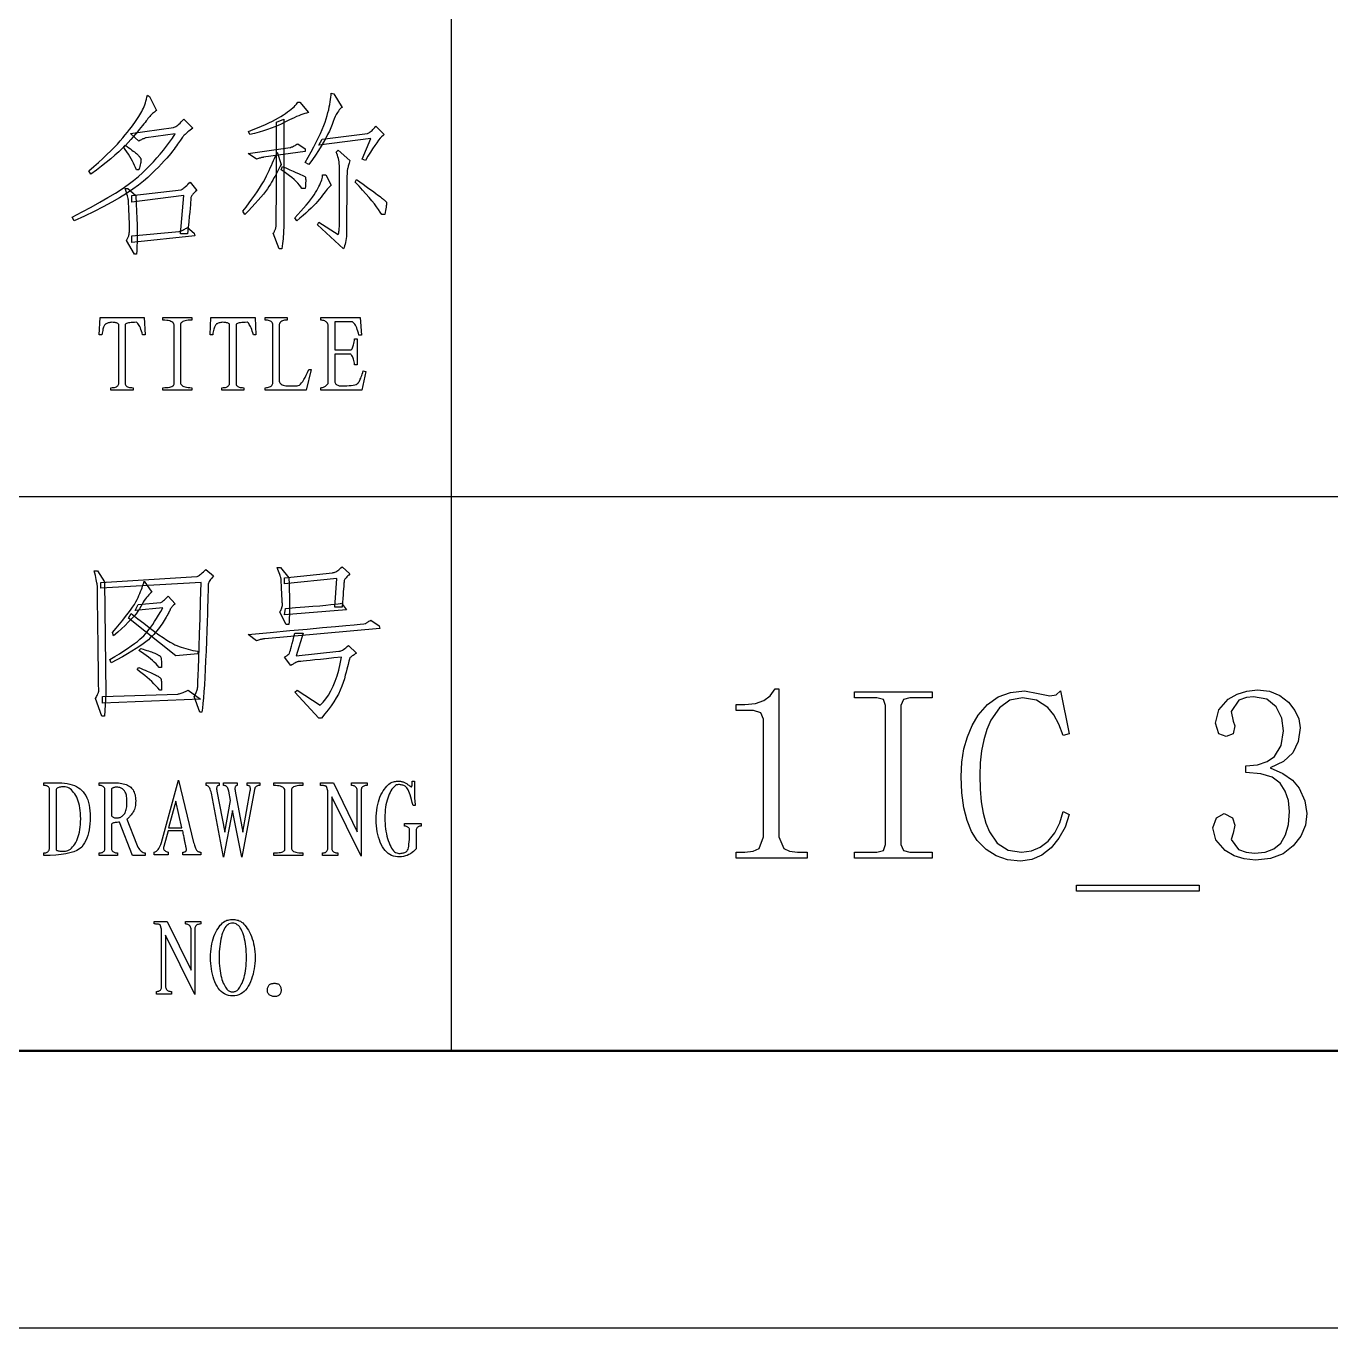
# Model space of a CAD drawing. Extents: x 0 to 420, y 0 to 297.
# Drawn here: x 303.32 to 326.88, y 0 to 23.5 of the extents above; entities that cross this region are included whole.
import ezdxf

# ---------------------------------------------------------------- set-up
doc = ezdxf.new("R2010")
doc.units = 0

msp = doc.modelspace()

# ---------------------------------------------------------------- linework, layer by layer
at = {"color": 7, "lineweight": 25}
for p, q in [((311, 5), (311, 35)), ((415, 15), (303, 15)), ((0, 0), (420, 0))]:
    msp.add_line(p, q, dxfattribs=at)
at = {"color": 7, "lineweight": 50}
for p, q in [((415, 5), (25, 5)), ((235, 5), (415, 5)), ((235, 5), (415, 5)), ((235, 5), (415, 5)), ((235, 5), (415, 5)), ((235, 5), (415, 5)), ((235, 5), (415, 5)), ((235, 5), (415, 5))]:
    msp.add_line(p, q, dxfattribs=at)
at = {"color": 7, "lineweight": 25}
for points in [[(305.394, 21.928), (305.41, 21.956), (305.425, 21.986), (305.439, 22.016), (305.452, 22.048), (305.464, 22.08), (305.476, 22.113), (305.486, 22.147), (305.495, 22.183), (305.504, 22.219), (305.511, 22.256), (305.547, 22.232), (305.675, 21.974), (305.657, 21.962), (305.639, 21.949), (305.621, 21.935), (305.603, 21.92), (305.586, 21.904), (305.569, 21.887), (305.553, 21.869), (305.537, 21.851), (305.521, 21.831), (305.505, 21.81), (305.489, 21.788), (305.469, 21.762), (305.447, 21.734), (305.422, 21.703), (305.394, 21.668), (305.363, 21.631), (305.33, 21.591), (305.294, 21.548), (305.254, 21.502), (305.213, 21.453), (305.166, 21.401), (305.114, 21.347), (305.057, 21.291), (304.993, 21.232), (304.924, 21.17), (304.849, 21.106), (304.768, 21.04), (304.682, 20.971), (304.59, 20.9), (304.492, 20.826), (304.457, 20.885), (304.546, 20.963), (304.629, 21.038), (304.708, 21.111), (304.781, 21.18), (304.849, 21.246), (304.912, 21.31), (304.97, 21.371), (305.023, 21.428), (305.07, 21.483), (305.113, 21.535), (305.152, 21.584), (305.188, 21.631), (305.222, 21.676), (305.254, 21.719), (305.283, 21.759), (305.31, 21.797), (305.334, 21.833), (305.357, 21.867), (305.377, 21.898)], [(308.429, 21.002), (308.359, 21.037), (308.416, 21.136), (308.468, 21.23), (308.516, 21.32), (308.561, 21.405), (308.601, 21.487), (308.637, 21.564), (308.669, 21.636), (308.697, 21.704), (308.72, 21.768), (308.74, 21.828), (308.757, 21.884), (308.772, 21.938), (308.785, 21.99), (308.796, 22.04), (308.806, 22.087), (308.814, 22.132), (308.82, 22.175), (308.824, 22.216), (308.827, 22.255), (308.828, 22.291), (308.875, 22.279), (309.027, 22.033), (309.01, 22.024), (308.993, 22.009), (308.976, 21.99), (308.959, 21.967), (308.941, 21.938), (308.922, 21.904), (308.904, 21.866), (308.884, 21.823), (308.865, 21.775), (308.845, 21.723), (308.823, 21.666), (308.797, 21.606), (308.766, 21.542), (308.731, 21.475), (308.692, 21.405), (308.648, 21.331), (308.6, 21.254), (308.547, 21.173), (308.49, 21.089)], [(307.966, 21.898), (308.006, 21.925), (308.043, 21.951), (308.076, 21.975), (308.107, 22), (308.135, 22.023), (308.16, 22.045), (308.182, 22.067), (308.201, 22.088), (308.217, 22.108), (308.23, 22.127), (308.265, 22.127), (308.418, 21.939), (308.386, 21.931), (308.353, 21.922), (308.319, 21.91), (308.283, 21.897), (308.245, 21.882), (308.205, 21.866), (308.164, 21.847), (308.121, 21.827), (308.077, 21.805), (308.031, 21.781), (307.982, 21.757), (307.929, 21.732), (307.872, 21.708), (307.812, 21.684), (307.747, 21.66), (307.678, 21.636), (307.605, 21.612), (307.528, 21.588), (307.448, 21.564), (307.363, 21.541), (307.339, 21.599), (307.422, 21.632), (307.5, 21.664), (307.573, 21.695), (307.642, 21.726), (307.707, 21.756), (307.768, 21.786), (307.824, 21.815), (307.876, 21.843), (307.923, 21.871)], [(306.168, 21.822), (306.332, 21.658), (306.307, 21.64), (306.283, 21.622), (306.262, 21.605), (306.242, 21.589), (306.223, 21.573), (306.207, 21.558), (306.191, 21.544), (306.178, 21.531), (306.166, 21.518), (306.156, 21.506), (306.146, 21.493), (306.134, 21.478), (306.121, 21.461), (306.107, 21.441), (306.091, 21.419), (306.074, 21.395), (306.056, 21.369), (306.036, 21.341), (306.015, 21.31), (305.992, 21.277), (305.966, 21.242), (305.935, 21.202), (305.9, 21.16), (305.86, 21.114), (305.815, 21.065), (305.765, 21.012), (305.71, 20.956), (305.651, 20.897), (305.586, 20.834), (305.517, 20.767), (305.44, 20.698), (305.35, 20.627), (305.247, 20.554), (305.133, 20.479), (305.006, 20.401), (304.867, 20.322), (304.715, 20.24), (304.552, 20.156), (304.376, 20.07), (304.187, 19.982), (304.152, 20.053), (304.331, 20.145), (304.499, 20.234), (304.655, 20.321), (304.8, 20.405), (304.933, 20.486), (305.054, 20.564), (305.164, 20.64), (305.262, 20.713), (305.349, 20.782), (305.423, 20.849), (305.492, 20.916), (305.558, 20.983), (305.622, 21.051), (305.684, 21.119), (305.744, 21.189), (305.802, 21.26), (305.859, 21.332), (305.913, 21.404), (305.965, 21.478), (306.015, 21.553), (305.488, 21.482), (305.478, 21.48), (305.468, 21.476), (305.457, 21.472), (305.445, 21.467), (305.432, 21.462), (305.419, 21.456), (305.405, 21.449), (305.39, 21.441), (305.375, 21.433), (305.359, 21.424), (305.207, 21.564), (305.98, 21.67), (305.995, 21.673), (306.01, 21.68), (306.027, 21.688), (306.044, 21.7), (306.062, 21.714), (306.081, 21.73), (306.102, 21.749), (306.123, 21.771), (306.145, 21.795)], [(307.843, 21.764), (307.972, 21.822), (307.972, 19.889), (307.972, 19.855), (307.971, 19.82), (307.969, 19.783), (307.967, 19.744), (307.964, 19.704), (307.96, 19.662), (307.955, 19.619), (307.95, 19.574), (307.944, 19.527), (307.937, 19.478), (307.89, 19.478), (307.785, 19.76), (307.792, 19.771), (307.798, 19.782), (307.804, 19.793), (307.809, 19.804), (307.814, 19.814), (307.819, 19.824), (307.823, 19.833), (307.826, 19.842), (307.829, 19.851), (307.832, 19.859), (307.834, 19.886), (307.836, 19.949), (307.838, 20.048), (307.839, 20.184), (307.84, 20.356), (307.842, 20.564), (307.842, 20.81), (307.843, 21.091), (307.843, 21.409)], [(309.636, 21.693), (309.789, 21.541), (309.766, 21.526), (309.741, 21.503), (309.714, 21.474), (309.684, 21.438), (309.651, 21.394), (309.616, 21.344), (309.578, 21.287), (309.537, 21.222), (309.494, 21.151), (309.449, 21.072), (309.39, 21.096), (309.543, 21.471), (308.605, 21.353), (308.664, 21.459), (309.484, 21.564), (309.496, 21.568), (309.509, 21.573), (309.522, 21.581), (309.536, 21.591), (309.551, 21.602), (309.567, 21.616), (309.583, 21.632), (309.6, 21.651), (309.618, 21.671)], [(305.336, 21.178), (305.345, 21.168), (305.353, 21.16), (305.361, 21.151), (305.367, 21.143), (305.374, 21.135), (305.379, 21.128), (305.384, 21.121), (305.388, 21.114), (305.391, 21.107), (305.394, 21.101), (305.396, 21.094), (305.397, 21.084), (305.396, 21.072), (305.394, 21.056), (305.391, 21.038), (305.387, 21.018), (305.382, 20.994), (305.375, 20.968), (305.368, 20.94), (305.359, 20.908), (305.312, 20.908), (305.297, 20.946), (305.28, 20.984), (305.262, 21.024), (305.241, 21.064), (305.218, 21.104), (305.194, 21.146), (305.168, 21.188), (305.14, 21.231), (305.11, 21.274), (305.078, 21.318), (305.113, 21.353), (305.147, 21.328), (305.178, 21.305), (305.207, 21.283), (305.233, 21.263), (305.256, 21.245), (305.277, 21.228), (305.296, 21.213), (305.312, 21.2), (305.325, 21.188)], [(307.234, 20.158), (307.293, 20.234), (307.349, 20.307), (307.4, 20.378), (307.449, 20.446), (307.493, 20.511), (307.534, 20.574), (307.572, 20.633), (307.605, 20.691), (307.635, 20.745), (307.662, 20.797), (307.686, 20.846), (307.709, 20.894), (307.731, 20.941), (307.752, 20.986), (307.772, 21.03), (307.79, 21.072), (307.808, 21.112), (307.825, 21.151), (307.841, 21.189), (307.855, 21.224), (307.925, 21.002), (307.909, 20.969), (307.891, 20.935), (307.874, 20.901), (307.855, 20.866), (307.836, 20.83), (307.816, 20.794), (307.796, 20.758), (307.775, 20.721), (307.754, 20.683), (307.732, 20.644), (307.707, 20.604), (307.678, 20.561), (307.644, 20.514), (307.605, 20.464), (307.561, 20.411), (307.512, 20.355), (307.458, 20.296), (307.4, 20.234), (307.337, 20.168), (307.269, 20.099)], [(308.089, 21.307), (308.099, 21.309), (308.11, 21.313), (308.122, 21.318), (308.134, 21.323), (308.148, 21.33), (308.163, 21.337), (308.178, 21.346), (308.194, 21.355), (308.212, 21.366), (308.23, 21.377), (308.359, 21.283), (308.359, 21.236), (307.609, 21.131), (307.601, 21.13), (307.593, 21.129), (307.583, 21.128), (307.572, 21.125), (307.559, 21.122), (307.546, 21.118), (307.531, 21.114), (307.515, 21.108), (307.498, 21.102), (307.48, 21.096), (307.328, 21.201)], [(308.98, 20.908), (308.98, 20.945), (308.978, 20.981), (308.975, 21.015), (308.971, 21.049), (308.965, 21.081), (308.959, 21.112), (308.951, 21.142), (308.943, 21.171), (308.933, 21.198), (308.922, 21.224), (308.957, 21.26), (309.168, 21.072), (309.161, 21.049), (309.154, 21.028), (309.149, 21.008), (309.143, 20.989), (309.138, 20.971), (309.134, 20.955), (309.13, 20.94), (309.126, 20.926), (309.123, 20.913), (309.121, 20.902), (309.118, 20.882), (309.117, 20.842), (309.115, 20.783), (309.113, 20.703), (309.112, 20.605), (309.111, 20.487), (309.11, 20.349), (309.109, 20.192), (309.109, 20.015), (309.109, 19.818), (309.108, 19.777), (309.107, 19.737), (309.104, 19.699), (309.1, 19.663), (309.094, 19.628), (309.088, 19.595), (309.08, 19.563), (309.072, 19.533), (309.062, 19.505), (309.05, 19.478), (308.582, 19.912), (308.605, 19.959), (308.957, 19.736), (308.961, 19.753), (308.965, 19.771), (308.969, 19.79), (308.972, 19.809), (308.974, 19.83), (308.976, 19.852), (308.978, 19.874), (308.979, 19.897), (308.98, 19.922), (308.98, 19.947)], [(307.925, 20.908), (307.949, 20.967), (308.02, 20.935), (308.085, 20.907), (308.143, 20.881), (308.194, 20.859), (308.237, 20.839), (308.274, 20.823), (308.304, 20.809), (308.328, 20.798), (308.344, 20.79), (308.353, 20.785), (308.358, 20.78), (308.363, 20.771), (308.366, 20.758), (308.368, 20.742), (308.369, 20.722), (308.369, 20.699), (308.368, 20.671), (308.366, 20.641), (308.363, 20.606), (308.359, 20.568), (308.3, 20.568), (308.28, 20.599), (308.255, 20.631), (308.227, 20.663), (308.195, 20.696), (308.16, 20.729), (308.12, 20.764), (308.077, 20.799), (308.03, 20.834), (307.98, 20.871)], [(308.646, 20.41), (308.617, 20.373), (308.585, 20.335), (308.55, 20.295), (308.511, 20.254), (308.469, 20.212), (308.423, 20.169), (308.374, 20.124), (308.322, 20.078), (308.266, 20.031), (308.207, 19.982), (308.172, 20.041), (308.228, 20.101), (308.281, 20.158), (308.33, 20.213), (308.376, 20.266), (308.418, 20.316), (308.456, 20.364), (308.49, 20.41), (308.52, 20.453), (308.547, 20.494), (308.57, 20.533), (308.59, 20.57), (308.608, 20.604), (308.624, 20.637), (308.637, 20.668), (308.649, 20.697), (308.659, 20.724), (308.666, 20.75), (308.671, 20.773), (308.674, 20.795), (308.675, 20.814), (308.734, 20.814), (308.828, 20.627), (308.818, 20.618), (308.805, 20.607), (308.792, 20.593), (308.776, 20.575), (308.759, 20.555), (308.74, 20.532), (308.719, 20.506), (308.697, 20.477), (308.672, 20.445)], [(309.718, 20.416), (309.738, 20.4), (309.757, 20.386), (309.773, 20.372), (309.787, 20.361), (309.799, 20.35), (309.809, 20.341), (309.817, 20.333), (309.823, 20.326), (309.828, 20.32), (309.83, 20.316), (309.83, 20.311), (309.83, 20.302), (309.83, 20.289), (309.828, 20.273), (309.825, 20.253), (309.822, 20.23), (309.818, 20.203), (309.813, 20.172), (309.807, 20.138), (309.8, 20.099), (309.742, 20.099), (309.716, 20.141), (309.685, 20.187), (309.649, 20.236), (309.609, 20.289), (309.563, 20.346), (309.513, 20.406), (309.457, 20.47), (309.397, 20.538), (309.332, 20.61), (309.261, 20.685), (309.285, 20.732), (309.348, 20.687), (309.407, 20.645), (309.462, 20.605), (309.512, 20.569), (309.557, 20.536), (309.598, 20.506), (309.635, 20.479), (309.667, 20.455), (309.695, 20.434)], [(305.136, 19.631), (305.143, 19.643), (305.149, 19.654), (305.155, 19.666), (305.161, 19.679), (305.166, 19.691), (305.17, 19.703), (305.174, 19.716), (305.178, 19.728), (305.181, 19.741), (305.183, 19.754), (305.185, 19.768), (305.187, 19.787), (305.188, 19.809), (305.189, 19.834), (305.189, 19.864), (305.189, 19.897), (305.188, 19.933), (305.187, 19.973), (305.185, 20.017), (305.183, 20.064), (305.181, 20.111), (305.179, 20.154), (305.177, 20.192), (305.176, 20.227), (305.174, 20.256), (305.173, 20.282), (305.173, 20.303), (305.172, 20.319), (305.172, 20.332), (305.172, 20.34), (305.171, 20.347), (305.169, 20.358), (305.166, 20.373), (305.162, 20.39), (305.157, 20.411), (305.15, 20.436), (305.143, 20.464), (305.134, 20.495), (305.124, 20.53), (305.113, 20.568), (305.16, 20.568), (305.3, 20.439), (305.309, 20.294), (305.316, 20.157), (305.321, 20.029), (305.325, 19.911), (305.327, 19.801), (305.327, 19.7), (305.326, 19.608), (305.323, 19.524), (305.318, 19.45), (305.312, 19.385), (305.277, 19.385)], [(305.23, 20.322), (305.23, 20.439), (306.121, 20.545), (306.131, 20.55), (306.142, 20.558), (306.155, 20.567), (306.169, 20.579), (306.185, 20.592), (306.202, 20.607), (306.221, 20.624), (306.241, 20.642), (306.262, 20.663), (306.285, 20.685), (306.402, 20.533), (306.382, 20.515), (306.364, 20.498), (306.348, 20.482), (306.334, 20.467), (306.323, 20.453), (306.313, 20.44), (306.306, 20.428), (306.301, 20.417), (306.298, 20.407), (306.297, 20.398), (306.296, 20.384), (306.294, 20.359), (306.291, 20.323), (306.287, 20.275), (306.282, 20.215), (306.275, 20.144), (306.268, 20.062), (306.259, 19.969), (306.249, 19.864), (306.238, 19.748), (306.109, 19.748), (306.168, 20.439)], [(305.23, 19.596), (305.23, 19.713), (306.086, 19.795), (306.098, 19.798), (306.11, 19.801), (306.124, 19.806), (306.138, 19.812), (306.153, 19.818), (306.169, 19.826), (306.185, 19.834), (306.202, 19.844), (306.22, 19.854), (306.238, 19.865), (306.355, 19.76), (306.367, 19.713)], [(305.315, 18.153), (305.279, 18.152), (305.247, 18.151), (305.218, 18.149), (305.193, 18.146), (305.171, 18.143), (305.152, 18.139), (305.137, 18.134), (305.125, 18.128), (305.117, 18.121), (305.112, 18.114), (305.112, 17.036), (305.116, 17.024), (305.123, 17.013), (305.131, 17.004), (305.142, 16.996), (305.155, 16.989), (305.17, 16.983), (305.188, 16.979), (305.207, 16.976), (305.229, 16.974), (305.253, 16.973), (305.253, 16.926), (304.854, 16.926), (304.854, 16.973), (304.878, 16.974), (304.9, 16.976), (304.919, 16.979), (304.937, 16.984), (304.952, 16.991), (304.965, 16.998), (304.976, 17.007), (304.984, 17.018), (304.991, 17.03), (304.995, 17.043), (304.995, 18.114), (304.991, 18.121), (304.985, 18.128), (304.977, 18.134), (304.967, 18.139), (304.956, 18.143), (304.942, 18.146), (304.927, 18.149), (304.91, 18.151), (304.891, 18.152), (304.87, 18.153), (304.852, 18.151), (304.835, 18.148), (304.819, 18.146), (304.805, 18.142), (304.792, 18.138), (304.78, 18.133), (304.769, 18.128), (304.76, 18.123), (304.752, 18.116), (304.745, 18.11), (304.739, 18.102), (304.733, 18.091), (304.727, 18.078), (304.721, 18.063), (304.716, 18.046), (304.71, 18.027), (304.705, 18.005), (304.7, 17.981), (304.695, 17.955), (304.69, 17.926), (304.643, 17.926), (304.659, 18.239), (305.456, 18.239), (305.471, 17.926), (305.425, 17.926), (305.415, 17.962), (305.405, 17.995), (305.395, 18.025), (305.385, 18.052), (305.374, 18.077), (305.363, 18.098), (305.351, 18.116), (305.34, 18.131), (305.328, 18.143)], [(306.112, 18.121), (306.112, 17.051), (306.117, 17.036), (306.125, 17.023), (306.137, 17.011), (306.152, 17.001), (306.171, 16.993), (306.193, 16.986), (306.218, 16.98), (306.247, 16.976), (306.279, 16.974), (306.315, 16.973), (306.315, 16.926), (305.792, 16.926), (305.792, 16.973), (305.828, 16.974), (305.86, 16.976), (305.889, 16.979), (305.914, 16.983), (305.936, 16.989), (305.955, 16.996), (305.97, 17.004), (305.982, 17.013), (305.99, 17.024), (305.995, 17.036), (305.995, 18.106), (305.99, 18.122), (305.982, 18.137), (305.97, 18.15), (305.955, 18.161), (305.936, 18.17), (305.914, 18.178), (305.889, 18.184), (305.86, 18.188), (305.828, 18.191), (305.792, 18.192), (305.792, 18.239), (306.315, 18.239), (306.315, 18.192), (306.279, 18.191), (306.247, 18.189), (306.218, 18.185), (306.193, 18.181), (306.171, 18.174), (306.152, 18.166), (306.137, 18.157), (306.125, 18.147), (306.117, 18.135)], [(307.315, 18.153), (307.279, 18.152), (307.247, 18.151), (307.218, 18.149), (307.193, 18.146), (307.171, 18.143), (307.152, 18.139), (307.137, 18.134), (307.125, 18.128), (307.117, 18.121), (307.112, 18.114), (307.112, 17.036), (307.116, 17.024), (307.123, 17.013), (307.131, 17.004), (307.142, 16.996), (307.155, 16.989), (307.17, 16.983), (307.188, 16.979), (307.207, 16.976), (307.229, 16.974), (307.253, 16.973), (307.253, 16.926), (306.854, 16.926), (306.854, 16.973), (306.878, 16.974), (306.9, 16.976), (306.919, 16.979), (306.937, 16.984), (306.952, 16.991), (306.965, 16.998), (306.976, 17.007), (306.984, 17.018), (306.991, 17.03), (306.995, 17.043), (306.995, 18.114), (306.991, 18.121), (306.985, 18.128), (306.977, 18.134), (306.967, 18.139), (306.956, 18.143), (306.942, 18.146), (306.927, 18.149), (306.91, 18.151), (306.891, 18.152), (306.87, 18.153), (306.852, 18.151), (306.835, 18.148), (306.819, 18.146), (306.805, 18.142), (306.792, 18.138), (306.78, 18.133), (306.769, 18.128), (306.76, 18.123), (306.752, 18.116), (306.745, 18.11), (306.739, 18.102), (306.733, 18.091), (306.727, 18.078), (306.721, 18.063), (306.716, 18.046), (306.71, 18.027), (306.705, 18.005), (306.7, 17.981), (306.695, 17.955), (306.69, 17.926), (306.643, 17.926), (306.659, 18.239), (307.456, 18.239), (307.471, 17.926), (307.425, 17.926), (307.415, 17.962), (307.405, 17.995), (307.395, 18.025), (307.385, 18.052), (307.374, 18.077), (307.363, 18.098), (307.351, 18.116), (307.34, 18.131), (307.328, 18.143)], [(307.893, 18.114), (307.893, 17.09), (307.898, 17.074), (307.905, 17.059), (307.915, 17.046), (307.928, 17.035), (307.944, 17.026), (307.963, 17.018), (307.984, 17.012), (308.008, 17.008), (308.035, 17.005), (308.065, 17.004), (308.214, 17.004), (308.234, 17.01), (308.255, 17.021), (308.275, 17.038), (308.296, 17.059), (308.317, 17.086), (308.338, 17.119), (308.36, 17.156), (308.381, 17.199), (308.403, 17.248), (308.425, 17.301), (308.471, 17.301), (308.378, 16.926), (307.635, 16.926), (307.635, 16.973), (307.659, 16.974), (307.681, 16.976), (307.701, 16.98), (307.718, 16.986), (307.733, 16.993), (307.746, 17.001), (307.757, 17.011), (307.766, 17.023), (307.772, 17.036), (307.776, 17.051), (307.776, 18.121), (307.772, 18.135), (307.766, 18.147), (307.757, 18.157), (307.746, 18.166), (307.733, 18.174), (307.718, 18.181), (307.701, 18.185), (307.681, 18.189), (307.659, 18.191), (307.635, 18.192), (307.635, 18.239), (308.034, 18.239), (308.034, 18.192), (308.01, 18.191), (307.988, 18.189), (307.969, 18.185), (307.951, 18.179), (307.936, 18.172), (307.923, 18.164), (307.913, 18.153), (307.904, 18.142), (307.898, 18.128)], [(309.331, 17.918), (309.321, 17.957), (309.311, 17.993), (309.301, 18.025), (309.29, 18.055), (309.278, 18.08), (309.266, 18.103), (309.254, 18.122), (309.241, 18.138), (309.227, 18.151), (309.214, 18.161), (308.893, 18.161), (308.893, 17.653), (308.931, 17.653), (308.968, 17.653), (309.002, 17.653), (309.035, 17.653), (309.065, 17.653), (309.094, 17.653), (309.121, 17.653), (309.146, 17.653), (309.169, 17.653), (309.19, 17.653), (309.199, 17.663), (309.208, 17.676), (309.215, 17.691), (309.223, 17.708), (309.229, 17.727), (309.235, 17.748), (309.241, 17.772), (309.245, 17.798), (309.249, 17.826), (309.253, 17.856), (309.3, 17.856), (309.3, 17.387), (309.253, 17.387), (309.249, 17.414), (309.245, 17.44), (309.24, 17.463), (309.234, 17.485), (309.227, 17.504), (309.22, 17.522), (309.212, 17.538), (309.203, 17.552), (309.193, 17.564), (309.182, 17.575), (309.146, 17.575), (309.111, 17.575), (309.078, 17.575), (309.046, 17.575), (309.016, 17.575), (308.988, 17.575), (308.962, 17.575), (308.937, 17.575), (308.914, 17.575), (308.893, 17.575), (308.893, 17.075), (308.899, 17.061), (308.905, 17.049), (308.914, 17.039), (308.923, 17.03), (308.934, 17.022), (308.947, 17.016), (308.961, 17.011), (308.976, 17.007), (308.992, 17.005), (309.01, 17.004), (309.063, 17.005), (309.111, 17.007), (309.153, 17.01), (309.192, 17.014), (309.225, 17.019), (309.254, 17.025), (309.278, 17.033), (309.298, 17.042), (309.313, 17.052), (309.323, 17.063), (309.331, 17.076), (309.339, 17.09), (309.347, 17.107), (309.355, 17.125), (309.364, 17.146), (309.373, 17.168), (309.382, 17.193), (309.391, 17.219), (309.4, 17.247), (309.409, 17.278), (309.456, 17.262), (309.385, 16.926), (308.643, 16.926), (308.643, 16.973), (308.659, 16.974), (308.674, 16.976), (308.688, 16.98), (308.702, 16.986), (308.716, 16.993), (308.729, 17.001), (308.741, 17.011), (308.753, 17.023), (308.765, 17.036), (308.776, 17.051), (308.776, 18.106), (308.769, 18.122), (308.761, 18.137), (308.751, 18.15), (308.74, 18.161), (308.727, 18.17), (308.713, 18.178), (308.698, 18.184), (308.681, 18.188), (308.663, 18.191), (308.643, 18.192), (308.643, 18.239), (309.354, 18.239), (309.378, 17.918)], [(304.761, 11.453), (304.738, 11.043), (304.691, 11.043), (304.574, 11.36), (304.585, 11.38), (304.595, 11.399), (304.604, 11.416), (304.611, 11.432), (304.618, 11.446), (304.623, 11.459), (304.627, 11.47), (304.63, 11.48), (304.632, 11.488), (304.632, 11.494), (304.632, 11.509), (304.632, 11.541), (304.631, 11.591), (304.631, 11.658), (304.63, 11.742), (304.628, 11.844), (304.627, 11.963), (304.625, 12.1), (304.623, 12.254), (304.621, 12.426), (304.618, 12.598), (304.617, 12.753), (304.615, 12.891), (304.613, 13.012), (304.612, 13.116), (304.611, 13.203), (304.61, 13.273), (304.609, 13.326), (304.609, 13.362), (304.609, 13.381), (304.608, 13.393), (304.607, 13.409), (304.604, 13.429), (304.6, 13.452), (304.594, 13.479), (304.588, 13.51), (304.58, 13.544), (304.572, 13.582), (304.562, 13.623), (304.55, 13.668), (304.609, 13.668), (304.738, 13.469)], [(306.578, 12.403), (306.571, 12.219), (306.563, 12.047), (306.556, 11.888), (306.548, 11.741), (306.54, 11.606), (306.531, 11.483), (306.523, 11.372), (306.514, 11.274), (306.505, 11.188), (306.496, 11.114), (306.461, 11.114), (306.355, 11.395), (306.366, 11.413), (306.376, 11.432), (306.385, 11.45), (306.394, 11.468), (306.401, 11.486), (306.406, 11.503), (306.411, 11.52), (306.415, 11.537), (306.418, 11.554), (306.42, 11.571), (306.421, 11.604), (306.424, 11.672), (306.428, 11.775), (306.433, 11.912), (306.439, 12.083), (306.446, 12.289), (306.454, 12.53), (306.463, 12.804), (306.473, 13.114), (306.484, 13.457), (304.668, 13.352), (304.668, 13.457), (306.402, 13.563), (306.412, 13.566), (306.424, 13.572), (306.436, 13.579), (306.451, 13.589), (306.466, 13.601), (306.484, 13.615), (306.502, 13.631), (306.522, 13.649), (306.543, 13.669), (306.566, 13.692), (306.707, 13.574), (306.687, 13.552), (306.669, 13.53), (306.653, 13.51), (306.64, 13.491), (306.629, 13.473), (306.62, 13.457), (306.614, 13.442), (306.609, 13.428), (306.607, 13.416), (306.607, 13.405), (306.608, 13.385), (306.608, 13.348), (306.607, 13.292), (306.605, 13.219), (306.603, 13.128), (306.599, 13.019), (306.595, 12.891), (306.59, 12.746), (306.584, 12.583)], [(308.066, 12.696), (308.019, 12.696), (307.902, 12.918), (307.911, 12.936), (307.919, 12.953), (307.926, 12.969), (307.932, 12.983), (307.937, 12.996), (307.941, 13.008), (307.945, 13.018), (307.947, 13.027), (307.948, 13.035), (307.949, 13.041), (307.949, 13.049), (307.948, 13.06), (307.948, 13.075), (307.947, 13.094), (307.946, 13.116), (307.945, 13.142), (307.943, 13.171), (307.941, 13.204), (307.939, 13.241), (307.937, 13.282), (307.935, 13.322), (307.933, 13.358), (307.931, 13.391), (307.93, 13.42), (307.928, 13.446), (307.927, 13.467), (307.926, 13.485), (307.926, 13.499), (307.926, 13.509), (307.925, 13.516), (307.925, 13.522), (307.923, 13.532), (307.919, 13.545), (307.914, 13.561), (307.908, 13.58), (307.9, 13.603), (307.891, 13.629), (307.88, 13.658), (307.868, 13.691), (307.855, 13.727), (307.914, 13.727), (308.066, 13.539), (308.07, 13.425), (308.074, 13.318), (308.076, 13.217), (308.077, 13.123), (308.078, 13.035), (308.077, 12.954), (308.076, 12.88), (308.074, 12.812), (308.07, 12.75)], [(307.984, 13.539), (308.851, 13.633), (308.866, 13.634), (308.881, 13.637), (308.897, 13.643), (308.913, 13.65), (308.93, 13.659), (308.948, 13.671), (308.967, 13.685), (308.986, 13.701), (309.006, 13.719), (309.027, 13.739), (309.168, 13.61), (309.148, 13.591), (309.13, 13.574), (309.114, 13.558), (309.1, 13.543), (309.089, 13.529), (309.079, 13.516), (309.072, 13.504), (309.066, 13.493), (309.063, 13.484), (309.062, 13.475), (309.062, 13.463), (309.061, 13.443), (309.059, 13.416), (309.057, 13.381), (309.053, 13.339), (309.049, 13.289), (309.045, 13.231), (309.04, 13.166), (309.034, 13.093), (309.027, 13.012), (308.898, 13.012), (308.933, 13.528), (307.984, 13.434)], [(304.902, 12.496), (304.879, 12.555), (304.946, 12.633), (305.009, 12.706), (305.066, 12.776), (305.119, 12.841), (305.166, 12.902), (305.208, 12.959), (305.244, 13.012), (305.276, 13.061), (305.303, 13.106), (305.324, 13.147), (305.342, 13.185), (305.359, 13.222), (305.375, 13.258), (305.389, 13.293), (305.403, 13.327), (305.415, 13.36), (305.426, 13.392), (305.436, 13.422), (305.445, 13.452), (305.453, 13.481), (305.593, 13.282), (305.575, 13.268), (305.555, 13.252), (305.536, 13.234), (305.517, 13.212), (305.497, 13.188), (305.477, 13.161), (305.456, 13.131), (305.436, 13.098), (305.415, 13.062), (305.394, 13.024), (305.37, 12.983), (305.341, 12.939), (305.306, 12.893), (305.265, 12.844), (305.218, 12.792), (305.166, 12.738), (305.109, 12.682), (305.045, 12.622), (304.977, 12.561)], [(305.564, 12.455), (305.529, 12.422), (305.485, 12.387), (305.434, 12.348), (305.375, 12.307), (305.308, 12.263), (305.233, 12.217), (305.15, 12.168), (305.06, 12.116), (304.961, 12.061), (304.855, 12.004), (304.832, 12.063), (304.922, 12.118), (305.006, 12.17), (305.084, 12.22), (305.155, 12.267), (305.22, 12.312), (305.278, 12.354), (305.33, 12.393), (305.375, 12.43), (305.414, 12.465), (305.447, 12.496), (305.477, 12.529), (305.508, 12.565), (305.54, 12.606), (305.573, 12.65), (305.607, 12.699), (305.642, 12.751), (305.678, 12.807), (305.715, 12.868), (305.753, 12.932), (305.793, 13), (305.289, 12.953), (305.347, 13.059), (305.746, 13.094), (305.756, 13.097), (305.766, 13.102), (305.778, 13.109), (305.791, 13.118), (305.804, 13.129), (305.819, 13.142), (305.834, 13.156), (305.851, 13.173), (305.868, 13.191), (305.886, 13.211), (306.015, 13.071), (306, 13.057), (305.985, 13.044), (305.972, 13.032), (305.961, 13.02), (305.951, 13.009), (305.942, 12.999), (305.935, 12.989), (305.929, 12.981), (305.925, 12.972), (305.922, 12.965), (305.918, 12.957), (305.914, 12.946), (305.907, 12.933), (305.899, 12.917), (305.889, 12.899), (305.878, 12.879), (305.865, 12.856), (305.85, 12.83), (305.834, 12.802), (305.816, 12.772), (305.797, 12.74), (305.776, 12.708), (305.754, 12.677), (305.731, 12.645), (305.706, 12.614), (305.68, 12.582), (305.653, 12.55), (305.625, 12.519), (305.595, 12.487)], [(309.109, 12.965), (307.984, 12.871), (308.007, 12.989), (308.188, 13.002), (308.352, 13.015), (308.497, 13.027), (308.624, 13.037), (308.734, 13.047), (308.826, 13.056), (308.9, 13.064), (308.956, 13.071), (308.995, 13.077), (309.015, 13.082)], [(305.172, 12.813), (305.218, 12.895), (305.336, 12.803), (305.445, 12.719), (305.546, 12.642), (305.637, 12.574), (305.721, 12.514), (305.796, 12.462), (305.862, 12.417), (305.92, 12.381), (305.969, 12.353), (306.009, 12.332), (306.046, 12.316), (306.084, 12.301), (306.123, 12.287), (306.163, 12.274), (306.204, 12.262), (306.246, 12.251), (306.29, 12.24), (306.334, 12.231), (306.379, 12.223), (306.425, 12.215), (306.425, 12.168), (306.027, 12.133)], [(309.695, 12.672), (309.707, 12.625), (307.632, 12.438), (307.62, 12.437), (307.608, 12.436), (307.594, 12.435), (307.58, 12.432), (307.565, 12.429), (307.549, 12.425), (307.533, 12.421), (307.516, 12.415), (307.499, 12.409), (307.48, 12.403), (307.328, 12.52), (307.727, 12.555), (308.084, 12.588), (308.399, 12.616), (308.673, 12.641), (308.905, 12.662), (309.096, 12.679), (309.245, 12.693), (309.353, 12.704), (309.419, 12.71), (309.443, 12.713), (309.447, 12.715), (309.453, 12.718), (309.459, 12.721), (309.467, 12.726), (309.477, 12.732), (309.487, 12.739), (309.499, 12.747), (309.512, 12.756), (309.527, 12.766), (309.543, 12.778)], [(308.629, 11.242), (308.683, 11.295), (308.734, 11.356), (308.781, 11.424), (308.825, 11.499), (308.866, 11.582), (308.903, 11.673), (308.936, 11.771), (308.966, 11.876), (308.992, 11.989), (309.015, 12.11), (308.875, 12.094), (308.748, 12.08), (308.636, 12.068), (308.537, 12.057), (308.453, 12.048), (308.382, 12.041), (308.326, 12.035), (308.284, 12.031), (308.256, 12.028), (308.242, 12.028), (308.234, 12.027), (308.225, 12.025), (308.214, 12.021), (308.202, 12.016), (308.189, 12.01), (308.174, 12.002), (308.158, 11.993), (308.141, 11.983), (308.122, 11.971), (308.101, 11.957), (307.984, 12.11), (307.995, 12.116), (308.006, 12.123), (308.016, 12.129), (308.025, 12.135), (308.034, 12.14), (308.042, 12.146), (308.049, 12.15), (308.055, 12.155), (308.061, 12.159), (308.066, 12.162), (308.071, 12.169), (308.078, 12.183), (308.085, 12.204), (308.094, 12.232), (308.104, 12.266), (308.115, 12.308), (308.128, 12.356), (308.141, 12.412), (308.156, 12.474), (308.172, 12.543), (308.324, 12.543), (308.195, 12.133), (308.968, 12.215), (308.979, 12.214), (308.99, 12.216), (309.004, 12.22), (309.019, 12.226), (309.036, 12.236), (309.054, 12.247), (309.074, 12.262), (309.096, 12.279), (309.119, 12.298), (309.144, 12.321), (309.285, 12.18), (309.262, 12.166), (309.242, 12.153), (309.224, 12.141), (309.209, 12.13), (309.195, 12.12), (309.184, 12.11), (309.175, 12.102), (309.169, 12.094), (309.164, 12.087), (309.162, 12.08), (309.16, 12.071), (309.156, 12.056), (309.151, 12.035), (309.144, 12.008), (309.135, 11.975), (309.125, 11.936), (309.113, 11.89), (309.1, 11.838), (309.085, 11.781), (309.068, 11.717), (309.048, 11.65), (309.023, 11.582), (308.994, 11.513), (308.959, 11.443), (308.92, 11.373), (308.876, 11.302), (308.827, 11.229), (308.774, 11.156), (308.715, 11.083), (308.652, 11.008), (308.605, 11.008), (308.172, 11.477), (308.218, 11.512)], [(305.394, 12.262), (305.433, 12.251), (305.468, 12.24), (305.502, 12.229), (305.532, 12.22), (305.56, 12.211), (305.585, 12.202), (305.607, 12.194), (305.627, 12.187), (305.644, 12.18), (305.658, 12.174), (305.67, 12.168), (305.682, 12.163), (305.693, 12.157), (305.703, 12.152), (305.712, 12.146), (305.72, 12.141), (305.728, 12.136), (305.735, 12.131), (305.741, 12.126), (305.746, 12.121), (305.75, 12.115), (305.754, 12.106), (305.758, 12.094), (305.761, 12.078), (305.763, 12.06), (305.765, 12.038), (305.767, 12.014), (305.768, 11.986), (305.769, 11.956), (305.769, 11.922), (305.722, 11.922), (305.695, 11.955), (305.667, 11.987), (305.635, 12.018), (305.602, 12.05), (305.567, 12.08), (305.53, 12.111), (305.49, 12.14), (305.449, 12.17), (305.405, 12.198), (305.359, 12.227)], [(305.324, 11.887), (305.359, 11.922), (305.4, 11.904), (305.438, 11.887), (305.474, 11.871), (305.508, 11.856), (305.539, 11.842), (305.568, 11.829), (305.594, 11.817), (305.618, 11.806), (305.639, 11.796), (305.658, 11.787), (305.675, 11.779), (305.69, 11.771), (305.704, 11.764), (305.716, 11.756), (305.727, 11.749), (305.736, 11.742), (305.744, 11.736), (305.75, 11.729), (305.754, 11.723), (305.757, 11.717), (305.76, 11.71), (305.762, 11.699), (305.763, 11.686), (305.765, 11.67), (305.766, 11.651), (305.767, 11.629), (305.768, 11.604), (305.769, 11.576), (305.769, 11.546), (305.769, 11.512), (305.734, 11.512), (305.7, 11.552), (305.665, 11.591), (305.628, 11.629), (305.59, 11.668), (305.549, 11.705), (305.508, 11.743), (305.464, 11.779), (305.419, 11.816), (305.372, 11.852)], [(304.703, 11.278), (304.703, 11.395), (306.062, 11.442), (306.075, 11.444), (306.088, 11.448), (306.104, 11.453), (306.12, 11.459), (306.138, 11.465), (306.158, 11.473), (306.179, 11.481), (306.201, 11.49), (306.225, 11.501), (306.25, 11.512), (306.472, 11.348)], [(316.913, 11.534), (316.913, 8.867), (317.001, 8.656), (317.106, 8.604), (317.247, 8.586), (317.422, 8.586), (317.422, 8.481), (316.141, 8.481), (316.141, 8.586), (316.299, 8.586), (316.451, 8.604), (316.554, 8.656), (316.633, 8.867), (316.633, 10.99), (316.589, 11.104), (316.457, 11.148), (316.141, 11.148), (316.141, 11.253), (316.299, 11.253), (316.49, 11.27), (316.641, 11.323), (316.758, 11.411), (316.843, 11.534)], [(318.275, 11.376), (318.275, 11.481), (319.678, 11.481), (319.678, 11.376), (319.275, 11.376), (319.161, 11.341), (319.117, 11.235), (319.117, 8.726), (319.161, 8.621), (319.275, 8.586), (319.678, 8.586), (319.678, 8.481), (318.275, 8.481), (318.275, 8.586), (318.678, 8.586), (318.801, 8.621), (318.836, 8.726), (318.836, 11.235), (318.801, 11.341), (318.678, 11.376)], [(321.275, 8.428), (321.042, 8.451), (320.835, 8.52), (320.652, 8.635), (320.495, 8.797), (320.391, 8.961), (320.31, 9.159), (320.252, 9.39), (320.217, 9.656), (320.205, 9.955), (320.218, 10.212), (320.254, 10.451), (320.316, 10.672), (320.402, 10.875), (320.512, 11.06), (320.68, 11.252), (320.874, 11.389), (321.096, 11.471), (321.346, 11.498), (321.591, 11.455), (321.802, 11.411), (321.916, 11.428), (321.995, 11.498), (322.153, 10.726), (322.047, 10.691), (321.969, 10.896), (321.876, 11.066), (321.767, 11.2), (321.565, 11.332), (321.311, 11.376), (321.083, 11.331), (320.893, 11.196), (320.74, 10.972), (320.668, 10.803), (320.611, 10.618), (320.571, 10.418), (320.547, 10.203), (320.539, 9.972), (320.546, 9.724), (320.567, 9.498), (320.602, 9.294), (320.651, 9.113), (320.714, 8.955), (320.856, 8.75), (321.049, 8.627), (321.293, 8.586), (321.471, 8.609), (321.632, 8.676), (321.775, 8.788), (321.895, 8.937), (321.986, 9.115), (322.047, 9.323), (322.153, 9.27), (322.078, 9.039), (321.969, 8.838), (321.828, 8.665), (321.661, 8.534), (321.477, 8.455)], [(326.445, 9.288), (326.418, 9.074), (326.336, 8.879), (326.2, 8.7), (326.014, 8.559), (325.786, 8.474), (325.515, 8.446), (325.315, 8.465), (325.133, 8.524), (324.972, 8.621), (324.801, 8.81), (324.744, 9.025), (324.814, 9.209), (324.954, 9.288), (325.103, 9.209), (325.147, 9.077), (325.112, 8.928), (325.077, 8.814), (325.208, 8.639), (325.347, 8.586), (325.498, 8.569), (325.691, 8.589), (325.849, 8.65), (325.972, 8.753), (326.059, 8.898), (326.112, 9.088), (326.13, 9.323), (326.111, 9.52), (326.055, 9.689), (325.963, 9.832), (325.82, 9.939), (325.612, 10.003), (325.34, 10.025), (325.34, 10.148), (325.553, 10.166), (325.726, 10.222), (325.858, 10.314), (325.983, 10.514), (326.024, 10.779), (325.991, 11.009), (325.893, 11.209), (325.724, 11.347), (325.48, 11.393), (325.353, 11.378), (325.217, 11.332), (325.077, 11.13), (325.112, 10.955), (325.147, 10.867), (325.112, 10.726), (324.989, 10.674), (324.858, 10.726), (324.796, 10.919), (324.853, 11.159), (325.024, 11.349), (325.184, 11.442), (325.36, 11.497), (325.551, 11.516), (325.769, 11.492), (325.956, 11.418), (326.112, 11.297), (326.229, 11.148), (326.299, 10.993), (326.322, 10.832), (326.29, 10.588), (326.191, 10.384), (326.022, 10.224), (325.779, 10.112), (326.009, 10.009), (326.184, 9.886), (326.305, 9.744), (326.41, 9.516)], [(303.643, 8.573), (303.66, 8.574), (303.675, 8.576), (303.689, 8.58), (303.701, 8.586), (303.712, 8.593), (303.721, 8.601), (303.729, 8.611), (303.736, 8.623), (303.741, 8.636), (303.745, 8.651), (303.745, 9.737), (303.74, 9.747), (303.733, 9.757), (303.726, 9.765), (303.717, 9.772), (303.708, 9.778), (303.697, 9.783), (303.685, 9.787), (303.672, 9.79), (303.658, 9.791), (303.643, 9.792), (303.643, 9.839), (303.964, 9.839), (304.015, 9.834), (304.064, 9.827), (304.11, 9.817), (304.154, 9.805), (304.194, 9.79), (304.232, 9.772), (304.267, 9.752), (304.299, 9.729), (304.328, 9.703), (304.354, 9.675), (304.378, 9.643), (304.399, 9.609), (304.418, 9.571), (304.434, 9.53), (304.448, 9.486), (304.459, 9.439), (304.468, 9.388), (304.474, 9.335), (304.478, 9.278), (304.479, 9.218), (304.478, 9.157), (304.474, 9.099), (304.468, 9.043), (304.459, 8.989), (304.448, 8.938), (304.434, 8.889), (304.418, 8.843), (304.399, 8.799), (304.378, 8.757), (304.354, 8.718), (304.325, 8.681), (304.286, 8.649), (304.238, 8.62), (304.181, 8.595), (304.114, 8.574), (304.038, 8.557), (303.953, 8.543), (303.859, 8.534), (303.756, 8.528), (303.643, 8.526)], [(303.862, 8.628), (303.869, 8.623), (303.878, 8.619), (303.889, 8.616), (303.901, 8.613), (303.915, 8.61), (303.931, 8.608), (303.948, 8.606), (303.967, 8.605), (303.988, 8.604), (304.01, 8.604), (304.034, 8.606), (304.056, 8.611), (304.078, 8.619), (304.1, 8.63), (304.121, 8.644), (304.141, 8.662), (304.161, 8.683), (304.181, 8.707), (304.199, 8.734), (304.218, 8.764), (304.235, 8.798), (304.25, 8.833), (304.263, 8.87), (304.275, 8.909), (304.285, 8.951), (304.293, 8.995), (304.299, 9.04), (304.304, 9.088), (304.306, 9.138), (304.307, 9.19), (304.306, 9.242), (304.304, 9.292), (304.299, 9.34), (304.293, 9.385), (304.285, 9.428), (304.275, 9.47), (304.263, 9.508), (304.25, 9.545), (304.235, 9.58), (304.218, 9.612), (304.199, 9.642), (304.18, 9.668), (304.161, 9.692), (304.141, 9.712), (304.12, 9.729), (304.098, 9.743), (304.076, 9.754), (304.054, 9.762), (304.03, 9.767), (304.007, 9.768), (303.983, 9.768), (303.962, 9.766), (303.943, 9.764), (303.925, 9.761), (303.91, 9.757), (303.896, 9.751), (303.885, 9.745), (303.875, 9.738), (303.868, 9.73), (303.862, 9.721)], [(304.862, 9.096), (304.862, 8.651), (304.866, 8.636), (304.871, 8.623), (304.878, 8.611), (304.887, 8.601), (304.897, 8.593), (304.909, 8.586), (304.922, 8.58), (304.937, 8.576), (304.953, 8.574), (304.971, 8.573), (304.971, 8.526), (304.643, 8.526), (304.643, 8.573), (304.66, 8.574), (304.675, 8.576), (304.689, 8.579), (304.701, 8.584), (304.712, 8.591), (304.721, 8.598), (304.729, 8.607), (304.736, 8.618), (304.741, 8.63), (304.745, 8.643), (304.745, 9.721), (304.741, 9.735), (304.736, 9.747), (304.729, 9.757), (304.721, 9.766), (304.712, 9.774), (304.701, 9.781), (304.689, 9.785), (304.675, 9.789), (304.66, 9.791), (304.643, 9.792), (304.643, 9.839), (304.987, 9.839), (305.019, 9.835), (305.049, 9.83), (305.077, 9.824), (305.104, 9.816), (305.129, 9.807), (305.152, 9.797), (305.173, 9.786), (305.192, 9.774), (305.21, 9.76), (305.225, 9.745), (305.239, 9.729), (305.252, 9.711), (305.263, 9.691), (305.273, 9.671), (305.281, 9.648), (305.288, 9.624), (305.293, 9.599), (305.297, 9.572), (305.299, 9.544), (305.3, 9.514), (305.299, 9.485), (305.297, 9.456), (305.294, 9.429), (305.289, 9.404), (305.283, 9.38), (305.276, 9.357), (305.267, 9.336), (305.257, 9.316), (305.246, 9.297), (305.233, 9.28), (305.22, 9.264), (305.208, 9.25), (305.197, 9.237), (305.187, 9.225), (305.177, 9.215), (305.169, 9.206), (305.161, 9.198), (305.154, 9.191), (305.148, 9.186), (305.143, 9.182), (305.315, 8.737), (305.328, 8.707), (305.341, 8.681), (305.355, 8.657), (305.37, 8.636), (305.385, 8.618), (305.401, 8.603), (305.418, 8.591), (305.435, 8.582), (305.453, 8.576), (305.471, 8.573), (305.471, 8.526), (305.245, 8.526), (305.01, 9.128), (304.987, 9.127), (304.965, 9.126), (304.945, 9.125), (304.927, 9.123), (304.911, 9.12), (304.897, 9.116), (304.885, 9.112), (304.875, 9.108), (304.868, 9.102)], [(305.096, 9.698), (305.087, 9.71), (305.076, 9.721), (305.065, 9.73), (305.053, 9.738), (305.04, 9.745), (305.026, 9.751), (305.012, 9.755), (304.996, 9.758), (304.98, 9.76), (304.964, 9.761), (304.947, 9.76), (304.932, 9.759), (304.918, 9.757), (304.906, 9.754), (304.895, 9.751), (304.886, 9.746), (304.878, 9.741), (304.871, 9.736), (304.866, 9.729), (304.862, 9.721), (304.862, 9.253), (304.866, 9.244), (304.871, 9.236), (304.877, 9.229), (304.885, 9.223), (304.893, 9.218), (304.903, 9.213), (304.915, 9.21), (304.927, 9.208), (304.941, 9.206), (304.956, 9.206), (304.973, 9.206), (304.989, 9.208), (305.004, 9.212), (305.019, 9.216), (305.033, 9.222), (305.046, 9.23), (305.059, 9.238), (305.071, 9.248), (305.082, 9.26), (305.093, 9.272), (305.102, 9.286), (305.111, 9.302), (305.118, 9.319), (305.125, 9.338), (305.131, 9.359), (305.135, 9.381), (305.139, 9.405), (305.141, 9.431), (305.143, 9.458), (305.143, 9.487), (305.143, 9.516), (305.141, 9.543), (305.139, 9.568), (305.136, 9.592), (305.132, 9.614), (305.126, 9.634), (305.12, 9.653), (305.113, 9.67), (305.105, 9.685)], [(306.214, 8.659), (306.212, 8.667), (306.21, 8.676), (306.208, 8.686), (306.206, 8.696), (306.204, 8.707), (306.201, 8.718), (306.199, 8.731), (306.196, 8.744), (306.193, 8.758), (306.19, 8.772), (306.187, 8.788), (306.184, 8.804), (306.18, 8.821), (306.176, 8.84), (306.173, 8.859), (306.169, 8.88), (306.164, 8.901), (306.16, 8.923), (306.156, 8.947), (306.151, 8.971), (305.885, 8.971), (305.807, 8.69), (305.804, 8.675), (305.803, 8.661), (305.805, 8.648), (305.809, 8.636), (305.815, 8.626), (305.824, 8.616), (305.836, 8.608), (305.85, 8.6), (305.866, 8.594), (305.885, 8.589), (305.885, 8.542), (305.635, 8.542), (305.635, 8.589), (305.649, 8.592), (305.663, 8.598), (305.677, 8.607), (305.69, 8.62), (305.704, 8.636), (305.717, 8.654), (305.73, 8.676), (305.743, 8.701), (305.756, 8.729), (305.768, 8.761), (306.073, 9.886), (306.346, 8.761), (306.354, 8.737), (306.361, 8.715), (306.368, 8.695), (306.375, 8.677), (306.382, 8.661), (306.388, 8.647), (306.393, 8.635), (306.399, 8.626), (306.404, 8.618), (306.409, 8.612), (306.414, 8.608), (306.419, 8.604), (306.425, 8.6), (306.431, 8.597), (306.438, 8.594), (306.445, 8.592), (306.453, 8.591), (306.461, 8.59), (306.47, 8.589), (306.479, 8.589), (306.479, 8.542), (306.151, 8.542), (306.151, 8.589), (306.159, 8.589), (306.166, 8.589), (306.172, 8.59), (306.179, 8.591), (306.184, 8.593), (306.19, 8.594), (306.194, 8.596), (306.199, 8.599), (306.202, 8.601), (306.206, 8.604), (306.209, 8.608), (306.211, 8.611), (306.213, 8.616), (306.215, 8.621), (306.216, 8.626), (306.216, 8.631), (306.216, 8.638), (306.216, 8.644), (306.215, 8.651)], [(307.542, 9.792), (307.525, 9.791), (307.51, 9.789), (307.497, 9.785), (307.486, 9.781), (307.475, 9.774), (307.467, 9.766), (307.46, 9.757), (307.454, 9.747), (307.45, 9.735), (307.448, 9.721), (307.214, 8.495), (307.05, 9.339), (306.885, 8.495), (306.667, 9.651), (306.66, 9.678), (306.653, 9.702), (306.645, 9.723), (306.637, 9.741), (306.628, 9.757), (306.618, 9.769), (306.608, 9.779), (306.597, 9.786), (306.585, 9.79), (306.573, 9.792), (306.573, 9.839), (306.807, 9.839), (306.807, 9.792), (306.796, 9.791), (306.786, 9.788), (306.778, 9.783), (306.771, 9.776), (306.766, 9.766), (306.763, 9.755), (306.762, 9.742), (306.762, 9.727), (306.764, 9.709), (306.768, 9.69), (306.909, 8.948), (307.01, 9.518), (306.979, 9.69), (306.975, 9.709), (306.97, 9.727), (306.964, 9.742), (306.957, 9.755), (306.948, 9.766), (306.938, 9.776), (306.927, 9.783), (306.914, 9.788), (306.901, 9.791), (306.885, 9.792), (306.885, 9.839), (307.135, 9.839), (307.135, 9.792), (307.125, 9.791), (307.116, 9.788), (307.109, 9.783), (307.103, 9.776), (307.098, 9.766), (307.095, 9.755), (307.093, 9.742), (307.093, 9.727), (307.094, 9.709), (307.096, 9.69), (307.237, 8.948), (307.37, 9.698), (307.372, 9.716), (307.373, 9.732), (307.372, 9.746), (307.369, 9.758), (307.364, 9.768), (307.358, 9.777), (307.35, 9.783), (307.34, 9.788), (307.328, 9.791), (307.315, 9.792), (307.315, 9.839), (307.542, 9.839)], [(308.112, 9.721), (308.112, 8.651), (308.117, 8.636), (308.125, 8.623), (308.137, 8.611), (308.152, 8.601), (308.171, 8.593), (308.193, 8.586), (308.218, 8.58), (308.247, 8.576), (308.279, 8.574), (308.315, 8.573), (308.315, 8.526), (307.792, 8.526), (307.792, 8.573), (307.828, 8.574), (307.86, 8.576), (307.889, 8.579), (307.914, 8.583), (307.936, 8.589), (307.955, 8.596), (307.97, 8.604), (307.982, 8.613), (307.99, 8.624), (307.995, 8.636), (307.995, 9.706), (307.99, 9.722), (307.982, 9.737), (307.97, 9.75), (307.955, 9.761), (307.936, 9.77), (307.914, 9.778), (307.889, 9.784), (307.86, 9.788), (307.828, 9.791), (307.792, 9.792), (307.792, 9.839), (308.315, 9.839), (308.315, 9.792), (308.279, 9.791), (308.247, 9.789), (308.218, 9.785), (308.193, 9.781), (308.171, 9.774), (308.152, 9.766), (308.137, 9.757), (308.125, 9.747), (308.117, 9.735)], [(308.768, 9.698), (308.745, 9.776), (308.738, 9.779), (308.73, 9.782), (308.722, 9.784), (308.712, 9.786), (308.702, 9.788), (308.69, 9.789), (308.678, 9.79), (308.665, 9.791), (308.651, 9.792), (308.635, 9.792), (308.635, 9.839), (308.87, 9.839), (309.3, 8.956), (309.3, 9.706), (309.296, 9.722), (309.29, 9.737), (309.284, 9.75), (309.276, 9.761), (309.266, 9.77), (309.255, 9.778), (309.243, 9.784), (309.23, 9.788), (309.214, 9.791), (309.198, 9.792), (309.198, 9.839), (309.479, 9.839), (309.479, 9.792), (309.461, 9.791), (309.445, 9.789), (309.43, 9.785), (309.417, 9.781), (309.405, 9.774), (309.395, 9.766), (309.386, 9.757), (309.379, 9.747), (309.374, 9.735), (309.37, 9.721), (309.37, 8.518), (308.839, 9.589), (308.839, 8.651), (308.843, 8.636), (308.848, 8.623), (308.855, 8.611), (308.864, 8.601), (308.874, 8.593), (308.885, 8.586), (308.899, 8.58), (308.914, 8.576), (308.93, 8.574), (308.948, 8.573), (308.948, 8.526), (308.675, 8.526), (308.675, 8.573), (308.69, 8.574), (308.703, 8.576), (308.716, 8.579), (308.727, 8.584), (308.737, 8.591), (308.746, 8.598), (308.753, 8.607), (308.76, 8.618), (308.765, 8.63), (308.768, 8.643)], [(309.952, 9.858), (309.971, 9.862), (309.989, 9.865), (310.007, 9.867), (310.024, 9.868), (310.04, 9.869), (310.055, 9.869), (310.069, 9.868), (310.083, 9.867), (310.096, 9.865), (310.108, 9.862), (310.12, 9.859), (310.131, 9.855), (310.143, 9.85), (310.154, 9.845), (310.166, 9.84), (310.177, 9.833), (310.188, 9.827), (310.199, 9.82), (310.21, 9.812), (310.221, 9.803), (310.232, 9.795), (310.241, 9.788), (310.25, 9.783), (310.258, 9.778), (310.264, 9.774), (310.27, 9.772), (310.275, 9.77), (310.279, 9.77), (310.282, 9.77), (310.284, 9.772), (310.285, 9.775), (310.287, 9.78), (310.288, 9.786), (310.289, 9.793), (310.29, 9.803), (310.29, 9.813), (310.291, 9.825), (310.291, 9.838), (310.292, 9.853), (310.292, 9.87), (310.331, 9.87), (310.331, 9.853), (310.331, 9.835), (310.331, 9.817), (310.331, 9.799), (310.331, 9.781), (310.331, 9.763), (310.331, 9.744), (310.331, 9.725), (310.331, 9.706), (310.331, 9.686), (310.331, 9.666), (310.331, 9.645), (310.332, 9.622), (310.333, 9.599), (310.335, 9.574), (310.336, 9.548), (310.338, 9.521), (310.341, 9.493), (310.343, 9.463), (310.346, 9.432), (310.307, 9.432), (310.294, 9.486), (310.28, 9.536), (310.267, 9.58), (310.254, 9.62), (310.242, 9.655), (310.23, 9.686), (310.219, 9.711), (310.207, 9.732), (310.197, 9.749), (310.186, 9.761), (310.176, 9.769), (310.164, 9.777), (310.152, 9.784), (310.139, 9.791), (310.126, 9.796), (310.111, 9.8), (310.096, 9.803), (310.08, 9.806), (310.063, 9.807), (310.046, 9.807), (310.028, 9.806), (310.01, 9.801), (309.993, 9.792), (309.976, 9.78), (309.959, 9.764), (309.942, 9.746), (309.926, 9.723), (309.909, 9.697), (309.893, 9.668), (309.878, 9.636), (309.863, 9.6), (309.85, 9.563), (309.838, 9.525), (309.828, 9.484), (309.819, 9.442), (309.812, 9.398), (309.807, 9.353), (309.803, 9.306), (309.8, 9.257), (309.8, 9.206), (309.8, 9.155), (309.803, 9.105), (309.806, 9.057), (309.811, 9.01), (309.818, 8.965), (309.826, 8.92), (309.836, 8.877), (309.847, 8.836), (309.86, 8.796), (309.874, 8.757), (309.889, 8.72), (309.905, 8.688), (309.921, 8.659), (309.938, 8.634), (309.956, 8.613), (309.974, 8.596), (309.993, 8.582), (310.013, 8.573), (310.033, 8.567), (310.053, 8.565), (310.074, 8.566), (310.093, 8.567), (310.111, 8.569), (310.128, 8.573), (310.143, 8.577), (310.158, 8.582), (310.171, 8.588), (310.182, 8.595), (310.193, 8.603), (310.202, 8.612), (310.21, 8.624), (310.217, 8.642), (310.224, 8.666), (310.229, 8.696), (310.234, 8.731), (310.238, 8.772), (310.241, 8.819), (310.243, 8.872), (310.244, 8.931), (310.245, 8.995), (310.241, 9.007), (310.236, 9.017), (310.23, 9.027), (310.222, 9.035), (310.214, 9.042), (310.204, 9.047), (310.192, 9.052), (310.18, 9.055), (310.166, 9.057), (310.151, 9.057), (310.151, 9.104), (310.456, 9.104), (310.456, 9.057), (310.441, 9.057), (310.427, 9.055), (310.415, 9.051), (310.403, 9.046), (310.393, 9.04), (310.385, 9.032), (310.377, 9.023), (310.371, 9.012), (310.366, 9), (310.362, 8.987), (310.362, 8.651), (310.339, 8.624), (310.315, 8.6), (310.289, 8.579), (310.261, 8.56), (310.232, 8.544), (310.201, 8.53), (310.169, 8.519), (310.135, 8.511), (310.099, 8.506), (310.061, 8.503), (310.024, 8.503), (309.988, 8.508), (309.953, 8.516), (309.921, 8.528), (309.889, 8.545), (309.86, 8.565), (309.832, 8.589), (309.805, 8.618), (309.78, 8.65), (309.757, 8.686), (309.735, 8.726), (309.716, 8.767), (309.699, 8.811), (309.684, 8.857), (309.672, 8.905), (309.661, 8.955), (309.654, 9.008), (309.648, 9.063), (309.644, 9.119), (309.643, 9.178), (309.644, 9.237), (309.648, 9.294), (309.653, 9.348), (309.66, 9.4), (309.67, 9.449), (309.681, 9.496), (309.695, 9.54), (309.711, 9.582), (309.729, 9.622), (309.749, 9.659), (309.77, 9.693), (309.791, 9.724), (309.811, 9.752), (309.832, 9.777), (309.852, 9.799), (309.873, 9.817), (309.893, 9.832), (309.913, 9.844), (309.932, 9.853)], [(306.135, 9.026), (306.026, 9.511), (305.893, 9.026)], [(322.287, 7.884), (322.287, 7.99), (324.498, 7.99), (324.498, 7.884)], [(305.768, 7.198), (305.745, 7.276), (305.738, 7.279), (305.73, 7.282), (305.722, 7.284), (305.712, 7.286), (305.702, 7.288), (305.69, 7.289), (305.678, 7.29), (305.665, 7.291), (305.651, 7.292), (305.635, 7.292), (305.635, 7.339), (305.87, 7.339), (306.3, 6.456), (306.3, 7.206), (306.296, 7.222), (306.29, 7.237), (306.284, 7.25), (306.276, 7.261), (306.266, 7.27), (306.255, 7.278), (306.243, 7.284), (306.23, 7.288), (306.214, 7.291), (306.198, 7.292), (306.198, 7.339), (306.479, 7.339), (306.479, 7.292), (306.461, 7.291), (306.445, 7.289), (306.43, 7.285), (306.417, 7.281), (306.405, 7.274), (306.395, 7.266), (306.386, 7.257), (306.379, 7.247), (306.374, 7.235), (306.37, 7.221), (306.37, 6.018), (305.839, 7.089), (305.839, 6.151), (305.843, 6.136), (305.848, 6.123), (305.855, 6.111), (305.864, 6.101), (305.874, 6.093), (305.885, 6.086), (305.899, 6.08), (305.914, 6.076), (305.93, 6.074), (305.948, 6.073), (305.948, 6.026), (305.675, 6.026), (305.675, 6.073), (305.69, 6.074), (305.703, 6.076), (305.716, 6.079), (305.727, 6.084), (305.737, 6.091), (305.746, 6.098), (305.753, 6.107), (305.76, 6.118), (305.765, 6.13), (305.768, 6.143)], [(306.749, 7.143), (306.768, 7.179), (306.788, 7.212), (306.808, 7.241), (306.828, 7.268), (306.847, 7.291), (306.867, 7.311), (306.887, 7.327), (306.908, 7.341), (306.928, 7.351), (306.948, 7.358), (306.968, 7.363), (306.989, 7.367), (307.009, 7.37), (307.029, 7.371), (307.05, 7.372), (307.07, 7.371), (307.09, 7.37), (307.111, 7.367), (307.131, 7.363), (307.151, 7.358), (307.171, 7.351), (307.192, 7.341), (307.212, 7.327), (307.232, 7.311), (307.253, 7.291), (307.273, 7.268), (307.293, 7.241), (307.314, 7.212), (307.334, 7.179), (307.354, 7.143), (307.374, 7.105), (307.391, 7.065), (307.406, 7.023), (307.419, 6.98), (307.43, 6.935), (307.44, 6.889), (307.447, 6.841), (307.452, 6.791), (307.455, 6.739), (307.456, 6.686), (307.455, 6.633), (307.452, 6.581), (307.447, 6.53), (307.44, 6.48), (307.43, 6.431), (307.419, 6.384), (307.406, 6.338), (307.391, 6.293), (307.374, 6.249), (307.354, 6.206), (307.333, 6.166), (307.31, 6.13), (307.284, 6.098), (307.257, 6.071), (307.227, 6.048), (307.196, 6.029), (307.162, 6.014), (307.127, 6.003), (307.089, 5.997), (307.05, 5.995), (307.01, 5.997), (306.973, 6.003), (306.937, 6.014), (306.904, 6.029), (306.873, 6.048), (306.844, 6.071), (306.817, 6.098), (306.792, 6.13), (306.769, 6.166), (306.749, 6.206), (306.73, 6.249), (306.714, 6.293), (306.699, 6.338), (306.686, 6.384), (306.676, 6.431), (306.667, 6.48), (306.66, 6.53), (306.655, 6.581), (306.652, 6.633), (306.651, 6.686), (306.652, 6.739), (306.655, 6.791), (306.66, 6.841), (306.667, 6.889), (306.676, 6.935), (306.686, 6.98), (306.699, 7.023), (306.714, 7.065), (306.73, 7.105)], [(306.807, 6.686), (306.808, 6.633), (306.81, 6.583), (306.813, 6.534), (306.817, 6.488), (306.823, 6.444), (306.83, 6.402), (306.838, 6.363), (306.847, 6.325), (306.858, 6.29), (306.87, 6.257), (306.882, 6.226), (306.895, 6.198), (306.907, 6.173), (306.919, 6.151), (306.931, 6.132), (306.943, 6.115), (306.955, 6.101), (306.967, 6.09), (306.979, 6.082), (306.991, 6.077), (307.003, 6.073), (307.014, 6.071), (307.026, 6.069), (307.038, 6.068), (307.05, 6.067), (307.061, 6.068), (307.073, 6.069), (307.085, 6.071), (307.096, 6.073), (307.108, 6.077), (307.12, 6.082), (307.132, 6.09), (307.144, 6.101), (307.156, 6.115), (307.169, 6.132), (307.181, 6.151), (307.194, 6.173), (307.207, 6.198), (307.22, 6.226), (307.233, 6.257), (307.246, 6.29), (307.257, 6.325), (307.267, 6.363), (307.276, 6.402), (307.283, 6.444), (307.289, 6.488), (307.294, 6.534), (307.297, 6.583), (307.299, 6.633), (307.3, 6.686), (307.299, 6.739), (307.297, 6.79), (307.294, 6.84), (307.289, 6.887), (307.283, 6.932), (307.276, 6.976), (307.267, 7.018), (307.257, 7.058), (307.246, 7.096), (307.233, 7.132), (307.219, 7.165), (307.205, 7.195), (307.189, 7.221), (307.172, 7.244), (307.154, 7.263), (307.135, 7.279), (307.115, 7.292), (307.094, 7.3), (307.072, 7.306), (307.05, 7.307), (307.027, 7.306), (307.005, 7.3), (306.984, 7.292), (306.965, 7.279), (306.946, 7.263), (306.929, 7.244), (306.912, 7.221), (306.897, 7.195), (306.883, 7.165), (306.87, 7.132), (306.858, 7.096), (306.847, 7.058), (306.838, 7.018), (306.83, 6.976), (306.823, 6.932), (306.817, 6.887), (306.813, 6.84), (306.81, 6.79), (306.808, 6.739)], [(307.87, 5.995), (307.857, 5.989), (307.845, 5.985), (307.832, 5.982), (307.819, 5.981), (307.805, 5.98), (307.792, 5.981), (307.779, 5.984), (307.765, 5.987), (307.751, 5.992), (307.737, 5.999), (307.724, 6.006), (307.712, 6.015), (307.702, 6.024), (307.694, 6.034), (307.687, 6.046), (307.682, 6.058), (307.679, 6.071), (307.677, 6.085), (307.677, 6.1), (307.678, 6.116), (307.681, 6.132), (307.685, 6.146), (307.69, 6.159), (307.695, 6.171), (307.702, 6.181), (307.709, 6.191), (307.718, 6.198), (307.727, 6.205), (307.738, 6.21), (307.749, 6.214), (307.76, 6.216), (307.772, 6.219), (307.784, 6.22), (307.795, 6.221), (307.806, 6.221), (307.818, 6.221), (307.829, 6.22), (307.84, 6.219), (307.851, 6.216), (307.862, 6.214), (307.873, 6.21), (307.882, 6.205), (307.891, 6.198), (307.898, 6.19), (307.905, 6.18), (307.911, 6.17), (307.916, 6.157), (307.92, 6.144), (307.923, 6.129), (307.925, 6.112), (307.925, 6.095), (307.925, 6.08), (307.923, 6.065), (307.92, 6.052), (307.915, 6.04), (307.909, 6.029), (307.901, 6.019), (307.892, 6.01), (307.882, 6.002)]]:
    msp.add_lwpolyline(points, close=True, dxfattribs=at)

doc.saveas('drawing.dxf')
